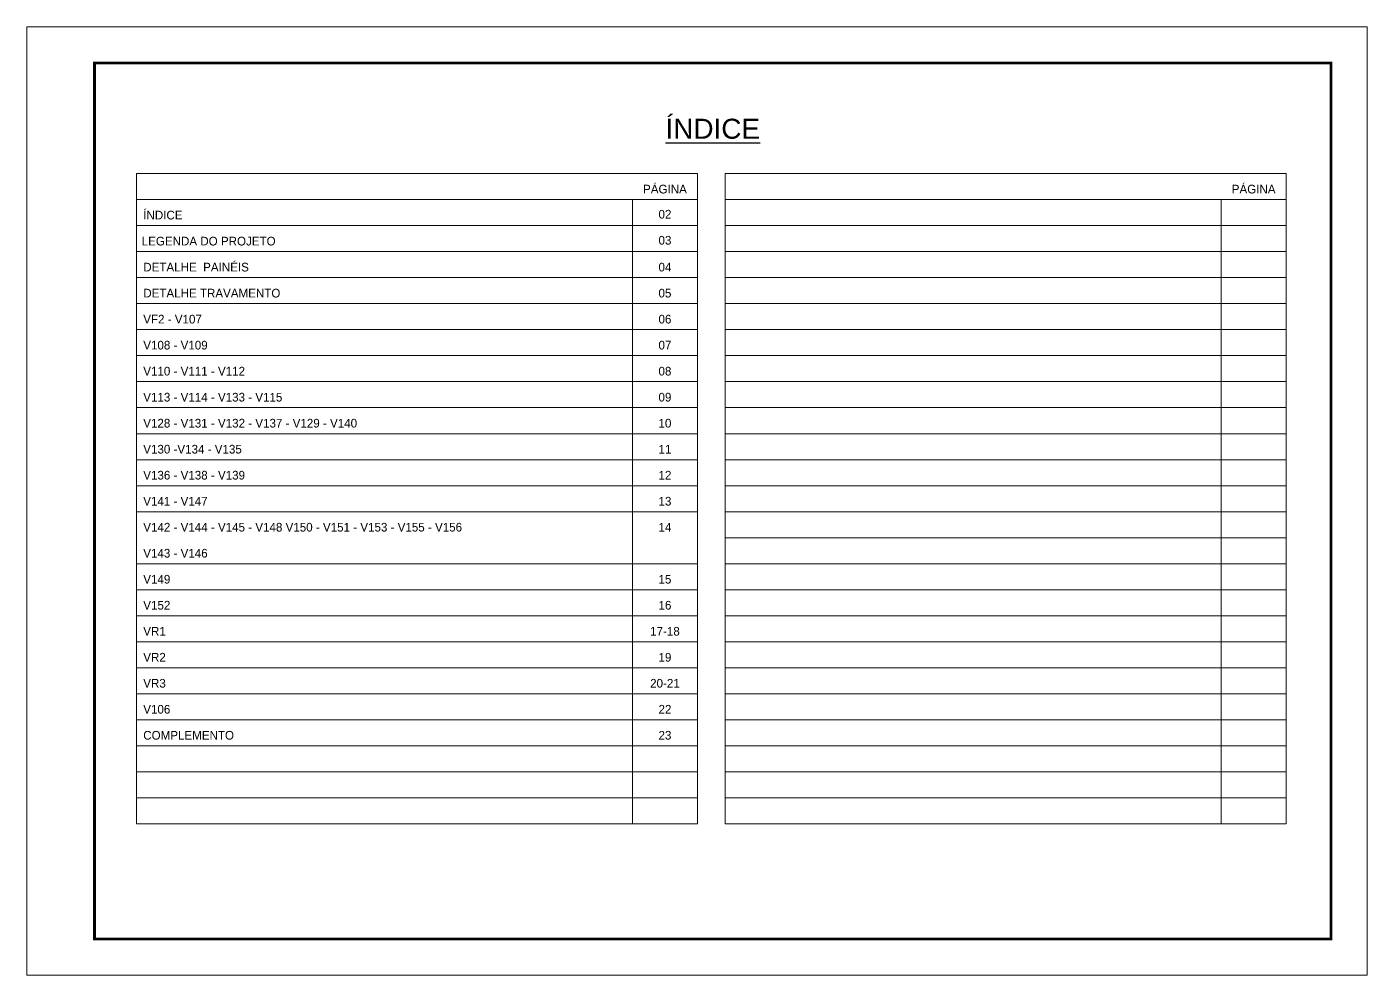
# Model space of a CAD drawing. Extents: x 3309 to 9590, y -2522 to 14608.
# Drawn here: x 4908 to 6393, y 13558 to 14608 of the extents above; entities that cross this region are included whole.
import ezdxf
from ezdxf.enums import TextEntityAlignment as Align

# ---------------------------------------------------------------- set-up
doc = ezdxf.new("R2010")
doc.units = 0
doc.layers.add('CARIMBO', color=255, linetype='Continuous', lineweight=9)
doc.layers.add('Folhas', color=255, linetype='Continuous', lineweight=9)
doc.styles.add('ARIAL', font='arial.ttf')
doc.styles.add('Tecnologia', font='')
doc.styles.get('Tecnologia').set_extended_font_data('Forgotten Futurist')

msp = doc.modelspace()

# ---------------------------------------------------------------- linework, layer by layer
at = {"layer": 'CARIMBO'}
for p, q in [((5029.4, 14445.37), (5650.78, 14445.37)), ((5029.4, 14445.37), (5650.78, 14445.37)), ((5029.4, 14445.37), (5029.4, 13725.46)), ((5650.78, 14445.37), (5650.78, 13725.46)), ((5681.6, 14445.37), (6302.99, 14445.37)), ((5681.6, 14445.37), (6302.99, 14445.37)), ((5681.6, 14445.37), (5681.6, 13725.46)), ((6302.99, 14445.37), (6302.99, 13725.46)), ((5029.4, 14416.57), (5650.78, 14416.57)), ((5029.4, 14416.57), (5650.78, 14416.57)), ((5029.4, 14416.57), (5650.78, 14416.57)), ((5578.96, 14416.57), (5578.96, 13725.46)), ((5681.6, 14416.57), (6302.99, 14416.57)), ((5681.6, 14416.57), (6302.99, 14416.57)), ((5681.6, 14416.57), (6302.99, 14416.57)), ((6231.17, 14416.57), (6231.17, 13725.46)), ((5029.4, 14387.78), (5650.78, 14387.78)), ((5681.6, 14387.78), (6302.99, 14387.78)), ((5029.4, 14358.98), (5650.78, 14358.98)), ((5681.6, 14358.98), (6302.99, 14358.98)), ((5029.4, 14330.18), (5650.78, 14330.18)), ((5029.4, 14330.18), (5650.78, 14330.18)), ((5681.6, 14330.18), (6302.99, 14330.18)), ((5681.6, 14330.18), (6302.99, 14330.18)), ((5029.4, 14301.39), (5650.78, 14301.39)), ((5029.4, 14301.39), (5650.78, 14301.39)), ((5029.4, 14301.39), (5650.78, 14301.39)), ((5681.6, 14301.39), (6302.99, 14301.39)), ((5681.6, 14301.39), (6302.99, 14301.39)), ((5681.6, 14301.39), (6302.99, 14301.39)), ((5029.4, 14272.59), (5650.78, 14272.59)), ((5681.6, 14272.59), (6302.99, 14272.59)), ((5029.4, 14243.8), (5650.78, 14243.8)), ((5681.6, 14243.8), (6302.99, 14243.8)), ((5029.4, 14215), (5650.78, 14215)), ((5681.6, 14215), (6302.99, 14215)), ((5029.4, 14186.2), (5650.78, 14186.2)), ((5681.6, 14186.2), (6302.99, 14186.2)), ((5029.4, 14157.41), (5650.78, 14157.41)), ((5681.6, 14157.41), (6302.99, 14157.41)), ((5029.4, 14128.61), (5650.78, 14128.61)), ((5681.6, 14128.61), (6302.99, 14128.61)), ((5029.4, 14099.82), (5650.78, 14099.82)), ((5681.6, 14099.82), (6302.99, 14099.82)), ((5029.4, 14071.02), (5650.78, 14071.02)), ((5681.6, 14071.02), (6302.99, 14071.02)), ((5681.6, 14042.22), (6302.99, 14042.22)), ((5029.4, 14013.43), (5650.78, 14013.43)), ((5681.6, 14013.43), (6302.99, 14013.43)), ((5029.4, 13984.63), (5650.78, 13984.63)), ((5681.6, 13984.63), (6302.99, 13984.63)), ((5029.4, 13955.83), (5650.78, 13955.83)), ((5681.6, 13955.83), (6302.99, 13955.83)), ((5029.4, 13927.04), (5650.78, 13927.04)), ((5681.6, 13927.04), (6302.99, 13927.04)), ((5029.4, 13898.24), (5650.78, 13898.24)), ((5681.6, 13898.24), (6302.99, 13898.24)), ((5029.4, 13869.45), (5650.78, 13869.45)), ((5681.6, 13869.45), (6302.99, 13869.45)), ((5029.4, 13840.65), (5650.78, 13840.65)), ((5681.6, 13840.65), (6302.99, 13840.65)), ((5029.4, 13811.85), (5650.78, 13811.85)), ((5681.6, 13811.85), (6302.99, 13811.85)), ((5029.4, 13783.06), (5650.78, 13783.06)), ((5681.6, 13783.06), (6302.99, 13783.06)), ((5681.6, 13783.06), (6302.99, 13783.06)), ((5029.4, 13754.26), (5650.78, 13754.26)), ((5681.6, 13754.26), (6302.99, 13754.26)), ((5029.4, 13725.46), (5650.78, 13725.46)), ((5681.6, 13725.46), (6302.99, 13725.46))]:
    msp.add_line(p, q, dxfattribs=at)
at = {"layer": 'Folhas'}
msp.add_lwpolyline([(4907.87, 13557.86), (6392.87, 13557.86), (6392.87, 14607.86), (4907.87, 14607.86)], close=True, dxfattribs=at)
at = {"layer": 'Folhas', "color": 30, "const_width": 3}
msp.add_lwpolyline([(4982.87, 13597.86), (6352.87, 13597.86), (6352.87, 14567.86), (4982.87, 14567.86)], close=True, dxfattribs=at)

# ---------------------------------------------------------------- texts
at = {"color": 0, "linetype": 'Continuous', "ltscale": 5, "style": 'ARIAL'}
msp.add_text('%%UÍNDICE', height=22.118, dxfattribs=at).set_placement((5667.87, 14483.98), align=Align.CENTER)
at = {"layer": 'CARIMBO', "style": 'Tecnologia'}
for s, p in [('PÁGINA', (5614.87, 14423.38)), ('PÁGINA', (6267.08, 14423.38)), ('02', (5614.87, 14395.55)), ('03', (5614.87, 14366.75)), ('04', (5614.87, 14336.99)), ('05', (5614.87, 14308.2)), ('06', (5614.87, 14279.4)), ('07', (5614.87, 14250.6)), ('08', (5614.87, 14221.81)), ('09', (5614.87, 14193.01)), ('10', (5614.87, 14164.21)), ('11', (5614.87, 14135.42)), ('12', (5614.87, 14106.62)), ('13', (5614.87, 14077.83)), ('14', (5614.87, 14049.03)), ('15', (5614.87, 13991.44)), ('16', (5614.87, 13962.64)), ('17-18', (5614.87, 13933.84)), ('19', (5614.87, 13905.05)), ('20-21', (5614.87, 13876.25)), ('22', (5614.87, 13847.46)), ('23', (5614.87, 13818.66))]:
    msp.add_text(s, height=9.599, dxfattribs=at).set_placement(p, align=Align.CENTER)
for s, height, p in [('ÍNDICE', 9.599, (5036.89, 14394.58)), ('LEGENDA DO PROJETO', 9.5987, (5035.19, 14365.79)), ('DETALHE  PAINÉIS', 9.5987, (5036.89, 14336.99)), ('DETALHE TRAVAMENTO', 9.5987, (5036.89, 14308.2)), ('VF2 - V107', 9.599, (5036.89, 14279.4)), ('V108 - V109', 9.5987, (5036.89, 14250.6)), ('V110 - V111 - V112', 9.5987, (5036.89, 14221.81)), ('V113 - V114 - V133 - V115', 9.5987, (5036.89, 14193.01)), ('V128 - V131 - V132 - V137 - V129 - V140', 9.5987, (5036.89, 14164.21)), ('V130 -V134 - V135', 9.5987, (5036.89, 14135.42)), ('V136 - V138 - V139', 9.5987, (5036.89, 14106.62)), ('V141 - V147', 9.5987, (5036.89, 14077.83)), ('V142 - V144 - V145 - V148 V150 - V151 - V153 - V155 - V156', 9.5987, (5036.89, 14049.03)), ('V143 - V146', 9.5987, (5036.89, 14020.23)), ('V149', 9.599, (5036.89, 13991.44)), ('V152', 9.599, (5036.89, 13962.64)), ('VR1', 9.599, (5036.89, 13933.84)), ('VR2', 9.599, (5036.89, 13905.05)), ('VR3', 9.599, (5036.89, 13876.25)), ('V106', 9.599, (5036.89, 13847.46)), ('COMPLEMENTO', 9.5987, (5036.89, 13818.66))]:
    msp.add_text(s, height=height, dxfattribs=at).set_placement(p)

doc.saveas('drawing.dxf')
